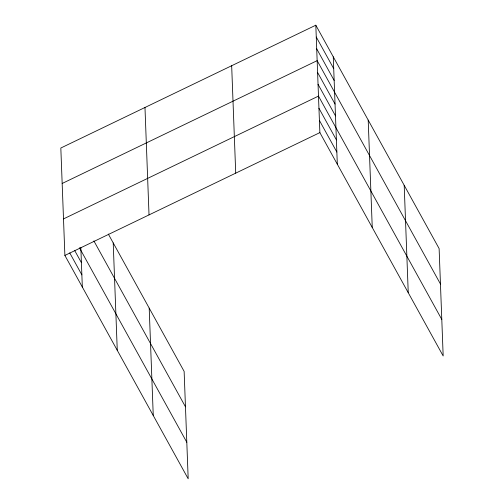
<?xml version="1.0" encoding="UTF-8"?>
<svg xmlns="http://www.w3.org/2000/svg" width="504" height="504" viewBox="0 0 504 504"><rect width="100%" height="100%" fill="white"/><g stroke="black" fill="none" stroke-linecap="round" stroke-linejoin="round"><path stroke-width="0.76" d="M315.813 25.2L319.87 132.615L443.174 355.981L439.116 248.567L315.813 25.2L60.826 148.018L64.884 255.433L188.187 478.8L184.13 371.385L108.328 234.058M62.168 183.469L317.155 60.65L440.458 284.01M63.504 218.912L318.49 96.094L441.794 319.46M64.884 255.433L319.87 132.615M316.26 37.019L333.711 68.626M316.707 48.831L334.152 80.438M317.596 72.463L335.047 104.07M318.043 84.281L335.494 115.888M318.95 108.272L336.395 139.879M319.41 120.443L336.855 152.05M93.889 240.931L185.472 406.829M79.437 247.773L186.808 442.279M74.586 250.324L81.409 262.697M69.735 252.882L81.868 274.869M404.189 185.283L408.24 292.704M368.197 120.084L372.248 227.506M333.264 56.807L337.315 164.222M231.67 65.728L235.721 173.149M144.976 107.491L149.026 214.906M149.197 308.101L153.254 415.523M113.211 242.903L117.262 350.324M80.842 247.565L82.328 287.041"/></g></svg>
